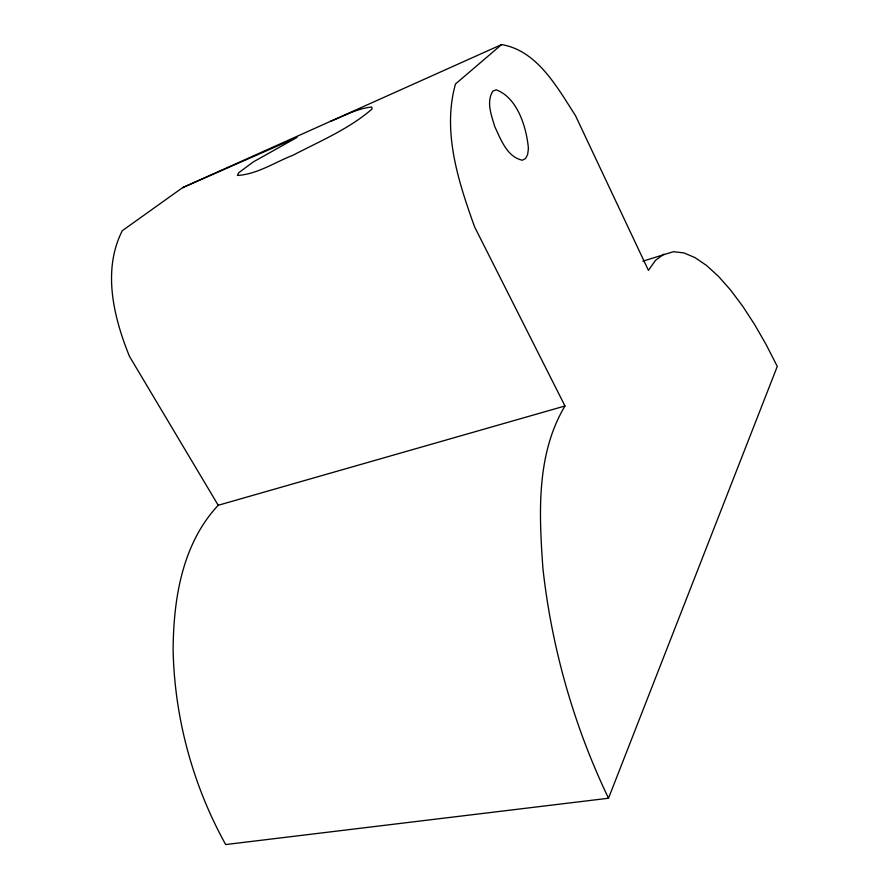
<?xml version="1.0" encoding="UTF-8"?>
<svg xmlns="http://www.w3.org/2000/svg" width="889" height="889" viewBox="0 0 889 889"><rect width="100%" height="100%" fill="white"/><g stroke="black" fill="none" stroke-linecap="round" stroke-linejoin="round"><path stroke-width="1.33" d="M663.939 254.11L655.526 260.31L648.437 270.367L575.35 115.37C557.225 87.478 537.389 50.551 501.585 44.583L455.49 83.988C442.011 131.672 458.48 181.956 474.626 226.951L564.982 405.984L218.216 505.274C182.123 543.79 173.388 599.219 173.122 650.103C174.533 717.934 192.791 785.22 225.673 844.55L608.509 798.244L777.286 366.412L766.162 344.654L754.594 324.496L742.704 306.227L730.647 290.114L718.568 276.457L706.622 265.522L694.998 257.588L683.874 252.898L673.451 251.687L642.88 261.177M564.982 405.984C535.967 454.49 539.067 514.164 542.923 568.471C551.702 648.025 573.927 726.057 608.509 798.244M501.585 44.583L182.567 187.668L122.315 230.696C102.146 270.134 113.636 317.417 129.461 356.345L218.216 505.274M330.408 121.36C343.921 116.115 357.111 108.458 371.724 107.024L372.091 108.969C349.055 129.016 320.162 141.051 293.303 155.075C275.079 162.165 257.254 174.288 237.463 175.455L238.574 172.844L253.298 161.909L297.07 137.384L182.567 187.668L183.934 187.357M528.433 148.663L527.622 154.564L525.577 158.52L522.399 160.231C507.041 157.075 500.707 139.195 494.728 126.505C491.506 115.47 486.039 101.879 492.828 91.2L496.173 89.8C517.687 97.823 526.599 127.66 528.433 148.663"/></g></svg>
